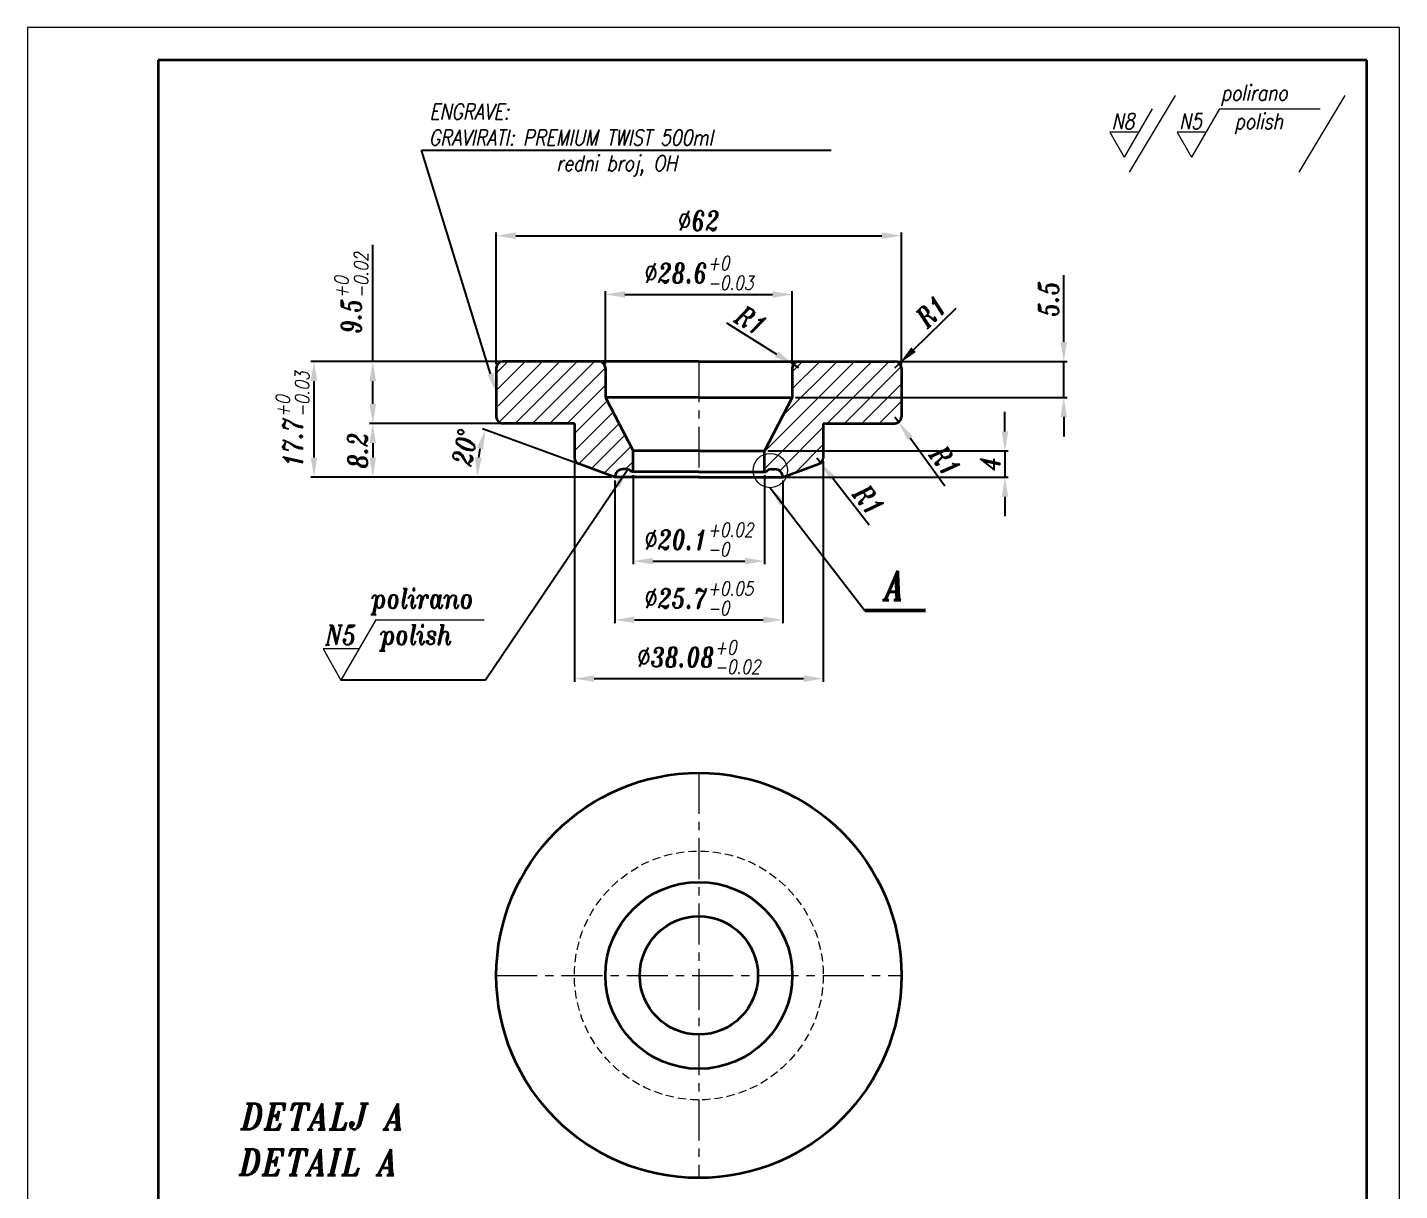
# Model space of a CAD drawing. Extents: x 21 to 265, y 27 to 324.
# Drawn here: x 55.3 to 265.3, y 146.3 to 324.3 of the extents above; entities that cross this region are included whole.
import ezdxf
from ezdxf import colors
from ezdxf.entities.mleader import LeaderData, LeaderLine
from ezdxf.math import Vec2, Vec3

# ---------------------------------------------------------------- set-up
doc = ezdxf.new("R2010")
doc.units = 0
doc.header["$LTSCALE"] = 5
doc.header["$MEASUREMENT"] = 0
doc.linetypes.add('CENTER', pattern=[2, 1.25, -0.25, 0.25, -0.25])
doc.linetypes.add('HIDDEN', pattern=[0.375, 0.25, -0.125])
doc.layers.get('0').update_dxf_attribs({"linetype": 'CONTINUOUS', "lineweight": 15})
for name, color, linetype, lineweight in [('1', 1, 'CENTER', 15), ('2', 2, 'HIDDEN', 15), ('3', 3, 'CONTINUOUS', 35), ('4', 5, 'CONTINUOUS', 50), ('8', 252, 'CONTINUOUS', 15), ('ENGLISH', 197, 'CONTINUOUS', 18)]:
    doc.layers.add(name, color=color, linetype=linetype, lineweight=lineweight)
doc.styles.add('ITALICT', font='ITALICT.shx', dxfattribs={"width": 0.8, "height": 3})
doc.styles.get("Standard").update_dxf_attribs({"font": 'isocp.shx', "height": 3})
doc.dimstyles.new('ISO-25', dxfattribs={"dimtxt": 2.5, "dimasz": 2.5, "dimexe": 1.25, "dimexo": 0.625, "dimtad": 1, "dimtxsty": 'Standard', "dimcen": 2.5, "dimadec": 0, "dimazin": 0, "dimtfac": 1, "dimtmove": 0, "dimatfit": 3, "dimfxl": 1, "dimarcsym": 0})
doc.dimstyles.new('Stand', dxfattribs={"dimtxt": 3, "dimasz": 3, "dimexe": 0.5, "dimexo": 0.5, "dimgap": 0.8, "dimtad": 1, "dimdsep": 46, "dimtxsty": 'ITALICT', "dimcen": 0, "dimadec": 1, "dimazin": 2, "dimtfac": 1, "dimtmove": 0, "dimatfit": 3, "dimfxl": 1, "dimtolj": 1, "dimtzin": 0, "dimarcsym": 0})
doc.dimstyles.get("Standard").update_dxf_attribs({"dimtxt": 3, "dimasz": 3, "dimexe": 0.5, "dimexo": 0.5, "dimgap": 0.8, "dimtad": 1, "dimlfac": 0.1, "dimdsep": 46, "dimtxsty": 'ITALICT', "dimcen": 0, "dimadec": 1, "dimazin": 2, "dimtfac": 1, "dimtmove": 0, "dimatfit": 3, "dimfxl": 1, "dimtolj": 1, "dimtzin": 0, "dimarcsym": 0})

# ---------------------------------------------------------------- blocks, each defined once
blk = doc.blocks.new('*D6')
at = {"color": 0, "linetype": 'ByBlock', "lineweight": -2, "transparency": 16777216}
for p, q in [((143.71, 272.77), (143.71, 283.92)), ((172.31, 272.77), (172.31, 283.92)), ((146.71, 283.42), (169.31, 283.42))]:
    blk.add_line(p, q, dxfattribs=at)
at = {"color": 0, "transparency": 16777216}
for points in [[(146.71, 283.92), (146.71, 282.92), (143.71, 283.42)], [(169.31, 283.92), (169.31, 282.92), (172.31, 283.42)]]:
    blk.add_solid(points, dxfattribs=at)
at = {"color": 0, "transparency": 16777216, "insert": (158.01, 286.71), "char_height": 3, "attachment_point": 5, "style": 'ITALICT'}
blk.add_mtext('\\A1;%%C28.6{}{\\H0.71x;\\C3;\\S+0^ -0.03;}', dxfattribs=at)
blk = doc.blocks.new('*D7')
at = {"color": 0, "lineweight": -2, "transparency": 16777216}
for p, q in [((127.01, 272.77), (127.01, 292.92)), ((130.01, 292.42), (186.01, 292.42)), ((189.01, 272.67), (189.01, 292.92))]:
    blk.add_line(p, q, dxfattribs=at)
at = {"color": 0, "transparency": 16777216}
for points in [[(130.01, 292.92), (130.01, 291.92), (127.01, 292.42)], [(186.01, 292.92), (186.01, 291.92), (189.01, 292.42)]]:
    blk.add_solid(points, dxfattribs=at)
at = {"color": 0, "transparency": 16777216, "insert": (158.01, 294.72), "char_height": 3, "attachment_point": 5, "style": 'ITALICT'}
blk.add_mtext('\\A1;%%C62', dxfattribs=at)
blk = doc.blocks.new('*D5')
at = {"color": 0, "linetype": 'ByBlock', "lineweight": -2, "transparency": 16777216}
for p, q in [((138.97, 258.01), (138.97, 224.12)), ((177.05, 257.93), (177.05, 224.12)), ((141.97, 224.62), (174.05, 224.62))]:
    blk.add_line(p, q, dxfattribs=at)
at = {"color": 0, "transparency": 16777216}
for points in [[(141.97, 225.12), (141.97, 224.12), (138.97, 224.62)], [(174.05, 225.12), (174.05, 224.12), (177.05, 224.62)]]:
    blk.add_solid(points, dxfattribs=at)
at = {"color": 0, "transparency": 16777216, "insert": (158.01, 227.91), "char_height": 3, "attachment_point": 5, "style": 'ITALICT'}
blk.add_mtext('\\A1;%%C38.08{}{\\H0.71x;\\C3;\\S+0^ -0.02;}', dxfattribs=at)
blk = doc.blocks.new('*D10')
at = {"color": 0, "lineweight": -2, "transparency": 16777216}
for p, q in [((213.86, 276.17), (213.86, 286.37)), ((188.51, 273.17), (214.36, 273.17)), ((213.86, 267.67), (213.86, 273.17)), ((172.81, 267.67), (214.36, 267.67)), ((213.86, 264.67), (213.86, 261.67))]:
    blk.add_line(p, q, dxfattribs=at)
at = {"color": 0, "transparency": 16777216}
for points in [[(213.36, 276.17), (214.36, 276.17), (213.86, 273.17)], [(213.36, 264.67), (214.36, 264.67), (213.86, 267.67)]]:
    blk.add_solid(points, dxfattribs=at)
at = {"color": 0, "transparency": 16777216, "insert": (211.56, 282.77), "char_height": 3, "attachment_point": 5, "rotation": 90, "style": 'ITALICT'}
blk.add_mtext('\\A1;5.5', dxfattribs=at)
blk = doc.blocks.new('*D8')
at = {"color": 0, "lineweight": -2, "transparency": 16777216}
for p, q in [((162.24, 279.09), (169.92, 274.29)), ((173.31, 272.17), (172.47, 272.7))]:
    blk.add_line(p, q, dxfattribs=at)
at = {"color": 0, "transparency": 16777216}
blk.add_solid([(170.18, 274.72), (169.66, 273.87), (172.47, 272.7)], dxfattribs=at)
at = {"color": 0, "transparency": 16777216, "insert": (166.02, 279.43), "char_height": 3, "attachment_point": 5, "rotation": 328.0372, "style": 'ITALICT'}
blk.add_mtext('\\A1;R1', dxfattribs=at)
blk = doc.blocks.new('*D1')
at = {"color": 0, "lineweight": -2, "transparency": 16777216}
for p, q in [((127.51, 263.67), (107.61, 263.67)), ((108.11, 260.67), (108.11, 258.47)), ((144.66, 255.47), (107.61, 255.47))]:
    blk.add_line(p, q, dxfattribs=at)
at = {"color": 0, "transparency": 16777216}
for points in [[(107.61, 260.67), (108.61, 260.67), (108.11, 263.67)], [(107.61, 258.47), (108.61, 258.47), (108.11, 255.47)]]:
    blk.add_solid(points, dxfattribs=at)
at = {"color": 0, "transparency": 16777216, "insert": (105.81, 259.57), "char_height": 3, "attachment_point": 5, "rotation": 90, "style": 'ITALICT'}
blk.add_mtext('\\A1;8.2', dxfattribs=at)
blk = doc.blocks.new('*D9')
at = {"color": 0, "lineweight": -2, "transparency": 16777216}
for p, q in [((204.86, 262.47), (204.86, 265.47)), ((168.56, 259.47), (205.36, 259.47)), ((204.86, 259.47), (204.86, 255.47)), ((171.36, 255.47), (205.36, 255.47)), ((204.86, 252.47), (204.86, 249.47))]:
    blk.add_line(p, q, dxfattribs=at)
at = {"color": 0, "transparency": 16777216}
for points in [[(204.36, 262.47), (205.36, 262.47), (204.86, 259.47)], [(204.36, 252.47), (205.36, 252.47), (204.86, 255.47)]]:
    blk.add_solid(points, dxfattribs=at)
at = {"color": 0, "transparency": 16777216, "insert": (202.56, 257.47), "char_height": 3, "attachment_point": 5, "rotation": 90, "style": 'ITALICT'}
blk.add_mtext('\\A1;4', dxfattribs=at)
blk = doc.blocks.new('*D11')
at = {"color": 0, "linetype": 'ByBlock', "lineweight": -2, "transparency": 16777216}
for p, q in [((147.96, 255.77), (147.96, 242.12)), ((168.06, 255.77), (168.06, 242.12)), ((150.96, 242.62), (165.06, 242.62))]:
    blk.add_line(p, q, dxfattribs=at)
at = {"color": 0, "transparency": 16777216}
for points in [[(150.96, 243.12), (150.96, 242.12), (147.96, 242.62)], [(165.06, 243.12), (165.06, 242.12), (168.06, 242.62)]]:
    blk.add_solid(points, dxfattribs=at)
at = {"color": 0, "transparency": 16777216, "insert": (158.01, 245.91), "char_height": 3, "attachment_point": 5, "style": 'ITALICT'}
blk.add_mtext('\\A1;%%C20.1{}{\\H0.71x;\\C3;\\S+0.02^ -0;}', dxfattribs=at)
blk = doc.blocks.new('*D12')
at = {"color": 0, "linetype": 'ByBlock', "lineweight": -2, "transparency": 16777216}
for p, q in [((145.16, 254.97), (145.16, 233.12)), ((170.86, 254.97), (170.86, 233.12)), ((148.16, 233.62), (167.86, 233.62))]:
    blk.add_line(p, q, dxfattribs=at)
at = {"color": 0, "transparency": 16777216}
for points in [[(148.16, 234.12), (148.16, 233.12), (145.16, 233.62)], [(167.86, 234.12), (167.86, 233.12), (170.86, 233.62)]]:
    blk.add_solid(points, dxfattribs=at)
at = {"color": 0, "transparency": 16777216, "insert": (158.01, 236.91), "char_height": 3, "attachment_point": 5, "style": 'ITALICT'}
blk.add_mtext('\\A1;%%C25.7{}{\\H0.71x;\\C3;\\S+0.05^ -0;}', dxfattribs=at)
blk = doc.blocks.new('*D13')
at = {"color": 0, "lineweight": -2, "transparency": 16777216}
for p, q in [((197.35, 281.3), (190.87, 274.97)), ((188.01, 272.17), (188.73, 272.87))]:
    blk.add_line(p, q, dxfattribs=at)
at = {"color": 0, "transparency": 16777216}
blk.add_solid([(190.52, 275.33), (191.22, 274.61), (188.73, 272.87)], dxfattribs=at)
at = {"color": 0, "transparency": 16777216, "insert": (193.58, 280.83), "char_height": 3, "attachment_point": 5, "rotation": 44.3565, "style": 'ITALICT'}
blk.add_mtext('\\A1;R1', dxfattribs=at)
blk = doc.blocks.new('*D14')
at = {"color": 0, "linetype": 'ByBlock', "lineweight": -2, "transparency": 16777216}
for p, q in [((108.11, 273.17), (108.11, 291.04)), ((127.51, 273.17), (107.61, 273.17)), ((108.11, 266.67), (108.11, 270.17)), ((127.51, 263.67), (107.61, 263.67))]:
    blk.add_line(p, q, dxfattribs=at)
at = {"color": 0, "transparency": 16777216}
for points in [[(107.61, 270.17), (108.61, 270.17), (108.11, 273.17)], [(107.61, 266.67), (108.61, 266.67), (108.11, 263.67)]]:
    blk.add_solid(points, dxfattribs=at)
at = {"color": 0, "transparency": 16777216, "insert": (104.83, 283.61), "char_height": 3, "attachment_point": 5, "rotation": 90, "style": 'ITALICT'}
blk.add_mtext('\\A1;9.5{}{\\H0.71x;\\C3;\\S+0^ -0.02;}', dxfattribs=at)
blk = doc.blocks.new('*D15')
at = {"color": 0, "lineweight": -2, "transparency": 16777216}
for p, q in [((139.16, 257.66), (124.88, 262.86)), ((144.66, 255.47), (123.58, 255.47))]:
    blk.add_line(p, q, dxfattribs=at)
blk.add_arc((145.16, 255.47), 21.09, 168.1577, 171.8423, dxfattribs=at)
at = {"color": 0, "transparency": 16777216}
for points in [[(124.04, 259.94), (125.01, 259.67), (125.35, 262.69)], [(124.79, 258.43), (123.79, 258.5), (124.08, 255.47)]]:
    blk.add_solid(points, dxfattribs=at)
at = {"color": 0, "transparency": 16777216, "insert": (122.22, 260.03), "char_height": 3, "attachment_point": 5, "rotation": 78.7677, "style": 'ITALICT'}
blk.add_mtext('\\A1;20°', dxfattribs=at)
blk = doc.blocks.new('*D20')
at = {"color": 0, "lineweight": -2, "transparency": 16777216}
for p, q in [((188.01, 264.67), (188.6, 263.86)), ((195.66, 254.09), (190.36, 261.43))]:
    blk.add_line(p, q, dxfattribs=at)
at = {"color": 0, "transparency": 16777216}
blk.add_solid([(190.76, 261.73), (189.95, 261.14), (188.6, 263.86)], dxfattribs=at)
at = {"color": 0, "transparency": 16777216, "insert": (195.75, 257.89), "char_height": 3, "attachment_point": 5, "rotation": 305.8567, "style": 'ITALICT'}
blk.add_mtext('\\A1;R1', dxfattribs=at)
blk = doc.blocks.new('*D21')
at = {"color": 0, "lineweight": -2, "transparency": 16777216}
for p, q in [((176.05, 258.43), (176.67, 257.64)), ((184.07, 248.12), (178.51, 255.27))]:
    blk.add_line(p, q, dxfattribs=at)
at = {"color": 0, "transparency": 16777216}
blk.add_solid([(178.9, 255.58), (178.11, 254.96), (176.67, 257.64)], dxfattribs=at)
at = {"color": 0, "transparency": 16777216, "insert": (184.03, 251.92), "char_height": 3, "attachment_point": 5, "rotation": 307.8728, "style": 'ITALICT'}
blk.add_mtext('\\A1;R1', dxfattribs=at)
blk = doc.blocks.new('A$C1A7826C2')
for p, q in [((7.04, 11.72), (0, 0)), ((33, 11.72), (25.96, 0)), ((3.49, 9.67), (-0.77, 2.29)), ((13.81, 9.67), (9.55, 2.29)), ((13.81, 9.67), (29.24, 9.67)), ((-2.96, 6.1), (-0.77, 2.29)), ((1.43, 6.1), (-2.96, 6.1)), ((7.36, 6.1), (9.55, 2.29)), ((11.75, 6.1), (7.36, 6.1))]:
    blk.add_line(p, q)
at = {"style": 'ITALICT', "width": 0.8}
for s, p in [('polirano', (14.04, 10.94)), ('N8', (-2.66, 6.59)), ('N5', (7.66, 6.59))]:
    blk.add_text(s, height=2.4, dxfattribs=at).set_placement(p)
at = {"layer": 'ENGLISH', "style": 'ITALICT', "width": 0.8}
blk.add_text('polish', height=2.4, dxfattribs=at).set_placement((16.13, 6.59))
blk = doc.blocks.new('A$C06FE1C3C')
for p, q in [((-9.22, 5.32), (-9.22, 21.93)), ((-9.22, 5.32), (0, 0)), ((-4.76, 2.75), (-4.76, -2.75)), ((-4.76, -2.75), (0, 0))]:
    blk.add_line(p, q)
at = {"style": 'ITALICT', "width": 0.8}
for s, p in [('polirano', (-11.02, 4.68)), ('N5', (-5.38, -2.36))]:
    blk.add_text(s, height=3, rotation=90, dxfattribs=at).set_placement(p)
at = {"layer": 'ENGLISH', "style": 'ITALICT', "width": 0.8}
blk.add_text('polish', height=3, rotation=90, dxfattribs=at).set_placement((-5.45, 6.02))
blk = doc.blocks.new('*D27')
at = {"color": 0, "linetype": 'ByBlock', "lineweight": -2, "transparency": 16777216}
for p, q in [((127.51, 273.17), (98.61, 273.17)), ((99.11, 270.17), (99.11, 258.47)), ((144.66, 255.47), (98.61, 255.47))]:
    blk.add_line(p, q, dxfattribs=at)
at = {"color": 0, "transparency": 16777216}
for points in [[(98.61, 270.17), (99.61, 270.17), (99.11, 273.17)], [(98.61, 258.47), (99.61, 258.47), (99.11, 255.47)]]:
    blk.add_solid(points, dxfattribs=at)
at = {"color": 0, "transparency": 16777216, "insert": (95.83, 264.32), "char_height": 3, "attachment_point": 5, "rotation": 90, "style": 'ITALICT'}
blk.add_mtext('\\A1;17.7{}{\\H0.71x;\\C3;\\S+0^ -0.03;}', dxfattribs=at)

msp = doc.modelspace()

# ---------------------------------------------------------------- hatches: boundary and pattern name
at = {"layer": '8'}
h = msp.add_hatch(dxfattribs=at)
h.set_pattern_fill('ANSI31', color=256, scale=15)
h.set_pattern_definition([(45, (127.0138, 255.4749), (-1.325825, 1.325825), [])])
h.paths.add_polyline_path([(189.014, 272.175, 0.4142136), (188.014, 273.175), (173.314, 273.175, 0.4142136), (172.314, 272.175), (172.314, 267.675), (168.064, 259.475), (168.064, 258.945, -0.5181967), (171.564, 256.475, -0.0766361), (171.442, 255.685), (176.396, 257.488, 0.3152988), (177.054, 258.428), (177.054, 263.675), (188.014, 263.675, 0.4142136), (189.014, 264.675)])
h.paths.add_polyline_path([(168.064, 258.945), (168.064, 256.275), (168.314, 256.275, -0.236068), (169.114, 256.675), (169.664, 256.675, -0.4142136), (170.864, 255.475), (171.442, 255.685, 0.0766361), (171.564, 256.475, 0.5181967)])
h.paths.add_polyline_path([(143.714, 267.675), (143.714, 272.175, 0.4142136), (142.714, 273.175), (128.014, 273.175, 0.4142136), (127.014, 272.175), (127.014, 264.675, 0.4142136), (128.014, 263.675), (138.974, 263.675), (138.974, 258.428, 0.3152988), (139.632, 257.488), (145.164, 255.475, -0.4142136), (146.364, 256.675), (146.914, 256.675, -0.236068), (147.714, 256.275), (147.964, 256.275), (147.964, 259.475)])

# ---------------------------------------------------------------- linework, layer by layer
for p, q in [((265.257, 324.293), (55.257, 324.293)), ((55.257, 324.293), (55.257, 27.293)), ((265.257, 27.293), (265.257, 324.293))]:
    msp.add_line(p, q)
msp.add_circle((168.942, 256.475), 2.622)
at = {"layer": '1'}
for p, q in [((158.014, 273.175), (158.014, 255.475)), ((158.014, 210.198), (158.014, 148.198)), ((127.014, 179.198), (189.014, 179.198))]:
    msp.add_line(p, q, dxfattribs=at)
at = {"layer": '2'}
msp.add_circle((158.014, 179.198), 19.04, dxfattribs=at)
at = {"layer": '3'}
for p, q in [((75.257, 319.293), (75.257, 32.293)), ((260.257, 319.293), (75.257, 319.293)), ((260.257, 32.293), (260.257, 319.293)), ((158.014, 273.175), (128.014, 273.175)), ((158.014, 273.175), (188.014, 273.175)), ((127.014, 272.175), (127.014, 264.675)), ((143.714, 272.175), (143.714, 267.675)), ((172.314, 272.175), (172.314, 267.675)), ((189.014, 272.175), (189.014, 264.675)), ((158.014, 267.675), (143.714, 267.675)), ((143.714, 267.675), (147.964, 259.475)), ((158.014, 267.675), (172.314, 267.675)), ((172.314, 267.675), (168.064, 259.475)), ((138.974, 263.675), (128.014, 263.675)), ((138.974, 263.675), (138.974, 258.428)), ((177.054, 263.675), (177.054, 258.428)), ((177.054, 263.675), (188.014, 263.675)), ((158.014, 259.475), (147.964, 259.475)), ((147.964, 256.275), (147.964, 259.475)), ((158.014, 259.475), (168.064, 259.475)), ((168.064, 256.275), (168.064, 259.475)), ((145.164, 255.475), (139.632, 257.488)), ((146.914, 256.675), (146.364, 256.675)), ((158.014, 256.275), (147.714, 256.275)), ((158.014, 256.275), (168.314, 256.275)), ((169.114, 256.675), (169.664, 256.675)), ((170.864, 255.475), (176.396, 257.488)), ((158.014, 255.475), (145.164, 255.475)), ((158.014, 255.475), (170.864, 255.475))]:
    msp.add_line(p, q, dxfattribs=at)
for radius in [31, 14.3, 9.05]:
    msp.add_circle((158.014, 179.198), radius, dxfattribs=at)
for centre, radius, start, end in [((128.014, 272.175), 1, 90, 180), ((142.714, 272.175), 1, 0, 90), ((173.314, 272.175), 1, 90, 180), ((188.014, 272.175), 1, 0, 90), ((128.014, 264.675), 1, 180, 270), ((188.014, 264.675), 1, 270, 0), ((139.974, 258.428), 1, 180, 250), ((176.054, 258.428), 1, 290, 360), ((146.364, 255.475), 1.2, 90, 180), ((146.914, 255.675), 1, 36.8699, 90), ((169.114, 255.675), 1, 90, 143.1301), ((169.664, 255.475), 1.2, 0, 90)]:
    msp.add_arc(centre, radius, start, end, dxfattribs=at)
at = {"layer": '4'}
msp.add_line((183.405, 235.073), (192.687, 235.073), dxfattribs=at)

# ---------------------------------------------------------------- block references
msp.add_blockref('A$C1A7826C2', (223.883, 302.149))
at = {"rotation": 270}
msp.add_blockref('A$C06FE1C3C', (103.244, 224.405), dxfattribs=at)

# ---------------------------------------------------------------- texts
at = {"style": 'ITALICT', "width": 0.8}
for s, height, p in [('GRAVIRATI: PREMIUM TWIST 500ml', 2.4, (116.711, 306.243)), ('redni broj, OH', 2.4, (136.229, 302.312)), ('A', 4.5, (186.454, 236.617))]:
    msp.add_text(s, height=height, dxfattribs=at).set_placement(p)
at = {"linetype": 'Continuous', "style": 'ITALICT', "width": 0.9}
msp.add_text('DETALJ A', height=4, dxfattribs=at).set_placement((87.881, 155.62))
at = {"layer": 'ENGLISH', "style": 'ITALICT', "width": 0.8}
msp.add_text('ENGRAVE:', height=2.4, dxfattribs=at).set_placement((116.798, 310.214))
at = {"layer": 'ENGLISH', "linetype": 'Continuous', "style": 'ITALICT', "width": 0.9}
msp.add_text('DETAIL A', height=4, dxfattribs=at).set_placement((87.593, 148.63))

# ---------------------------------------------------------------- dimensions: what is measured, and where the dimension line sits
for base, p1, p2, text, dimstyle, override, picture, middle in [((189.014, 292.422), (127.014, 272.275), (189.014, 272.175), '%%C<>', 'Stand', {"dimtxt": 3, "dimasz": 3, "dimexe": 0.5, "dimexo": 0.5, "dimgap": 0.8, "dimtad": 1, "dimtih": 0, "dimtoh": 0, "dimdec": 2, "dimzin": 8, "dimtxsty": 'ITALICT', "dimcen": 0, "dimaunit": 1, "dimtdec": 2, "dimtofl": 1, "dimtmove": 0, "dimtvp": 13.888889, "dimtzin": 8}, '*D7', (158.014, 292.422)), ((177.054, 224.623), (138.974, 258.508), (177.054, 258.428), '<>{}{\\H0.71x;\\C3;\\S+0^ -0.02;}', 'Standard', {"dimlfac": 1, "dimpost": '%%C<>', "dimtp": 0, "dimtm": 0.02, "dimtdec": 2, "dimfxl": 1.5, "dimtzin": 8, "dimarcsym": 1}, '*D5', (158.014, 224.623)), ((168.064, 242.623), (147.964, 256.275), (168.064, 256.275), '<>{}{\\H0.71x;\\C3;\\S+0.02^ -0;}', 'Standard', {"dimlfac": 1, "dimpost": '%%C<>', "dimtp": 0.02, "dimtm": 0, "dimtdec": 2, "dimfxl": 1.5, "dimtzin": 8, "dimarcsym": 1}, '*D11', (158.014, 242.623)), ((170.864, 233.623), (145.164, 255.475), (170.864, 255.475), '<>{}{\\H0.71x;\\C3;\\S+0.05^ -0;}', 'Standard', {"dimlfac": 1, "dimpost": '%%C<>', "dimtp": 0.05, "dimtm": 0, "dimtdec": 2, "dimfxl": 1.5, "dimtzin": 8, "dimarcsym": 1}, '*D12', (158.014, 233.623))]:
    dim = msp.add_linear_dim(base=base, p1=p1, p2=p2, text=text, dimstyle=dimstyle, override=override)
    dim.commit()
    dim.dimension.update_dxf_attribs({"geometry": picture, "text_midpoint": middle, "dimtype": 160})
dim = msp.add_linear_dim(base=(108.11, 273.175), p1=(128.014, 263.675), p2=(128.014, 273.175), angle=90, text='<>{}{\\H0.71x;\\C3;\\S+0^ -0.02;}', dimstyle='Standard', override={"dimlfac": 1, "dimpost": '<>', "dimtm": 0.02, "dimtmove": 0, "dimfxl": 1.5, "dimtzin": 8, "dimarcsym": 1})
dim.commit()
dim.dimension.update_dxf_attribs({"geometry": '*D14', "text_midpoint": (104.825, 283.605)})
dim = msp.add_linear_dim(base=(172.314, 283.422), p1=(143.714, 272.275), p2=(172.314, 272.275), text='<>{}{\\H0.71x;\\C3;\\S+0^ -0.03;}', dimstyle='Standard', override={"dimlfac": 1, "dimpost": '%%C<>', "dimtp": 0, "dimtm": 0.03, "dimtdec": 2, "dimfxl": 1.5, "dimtzin": 8, "dimarcsym": 1})
dim.commit()
dim.dimension.update_dxf_attribs({"geometry": '*D6', "text_midpoint": (158.014, 286.707)})
dim = msp.add_linear_dim(base=(213.856, 273.175), p1=(172.314, 267.675), p2=(188.014, 273.175), angle=90, dimstyle='Stand', override={"dimtxt": 3, "dimasz": 3, "dimexe": 0.5, "dimexo": 0.5, "dimgap": 0.8, "dimtad": 1, "dimtih": 0, "dimtoh": 0, "dimdec": 2, "dimzin": 8, "dimtxsty": 'ITALICT', "dimcen": 0, "dimaunit": 1, "dimtdec": 2, "dimtofl": 1, "dimtmove": 0, "dimtvp": 13.888889, "dimtzin": 8})
dim.commit()
dim.dimension.update_dxf_attribs({"geometry": '*D10', "text_midpoint": (213.856, 282.775), "dimtype": 160})
for center, mpoint, picture, middle in [((188.014, 272.175), (188.729, 272.874), '*D13', (193.576, 280.831)), ((173.314, 272.175), (172.465, 272.704), '*D8', (166.023, 279.435))]:
    dim = msp.add_radius_dim(center=center, mpoint=mpoint, dimstyle='Stand', override={"dimtxt": 3, "dimasz": 3, "dimexe": 0.5, "dimexo": 0.5, "dimgap": 0.8, "dimtad": 1, "dimtih": 0, "dimtoh": 0, "dimdec": 2, "dimzin": 8, "dimtxsty": 'ITALICT', "dimcen": 0, "dimaunit": 1, "dimtdec": 2, "dimtofl": 1, "dimtvp": 13.888889, "dimtzin": 8})
    dim.commit()
    dim.dimension.update_dxf_attribs({"geometry": picture, "text_midpoint": middle})
dim = msp.add_linear_dim(base=(99.11, 255.475), p1=(128.014, 273.175), p2=(145.164, 255.475), angle=90, text='<>{}{\\H0.71x;\\C3;\\S+0^ -0.03;}', dimstyle='Standard', override={"dimlfac": 1, "dimpost": '<>', "dimtp": 0, "dimtm": 0.03, "dimtdec": 2, "dimtmove": 0, "dimfxl": 1.5, "dimtzin": 8, "dimarcsym": 1})
dim.commit()
dim.dimension.update_dxf_attribs({"geometry": '*D27', "text_midpoint": (99.11, 264.325), "dimtype": 160})
for base, p1, p2, picture, middle in [((204.856, 255.475), (168.064, 259.475), (170.864, 255.475), '*D9', (202.556, 257.475)), ((108.11, 255.475), (128.014, 263.675), (145.164, 255.475), '*D1', (105.81, 259.575))]:
    dim = msp.add_linear_dim(base=base, p1=p1, p2=p2, angle=90, dimstyle='Stand', override={"dimtxt": 3, "dimasz": 3, "dimexe": 0.5, "dimexo": 0.5, "dimgap": 0.8, "dimtad": 1, "dimtih": 0, "dimtoh": 0, "dimdec": 2, "dimzin": 8, "dimtxsty": 'ITALICT', "dimcen": 0, "dimaunit": 1, "dimtdec": 2, "dimtofl": 1, "dimtmove": 0, "dimtvp": 13.888889, "dimtzin": 8})
    dim.commit()
    dim.dimension.update_dxf_attribs({"geometry": picture, "text_midpoint": middle})
for center, mpoint, picture, middle in [((188.014, 264.675), (188.6, 263.864), '*D20', (195.752, 257.894)), ((176.054, 258.428), (176.668, 257.639), '*D21', (184.026, 251.924))]:
    dim = msp.add_radius_dim(center=center, mpoint=mpoint, dimstyle='Stand')
    dim.commit()
    dim.dimension.update_dxf_attribs({"geometry": picture, "text_midpoint": middle})
dim = msp.add_angular_dim_2l(base=(124.218, 257.923), line1=((145.164, 255.475), (139.632, 257.488)), line2=((158.014, 255.475), (145.164, 255.475)), dimstyle='Standard')
dim.commit()
dim.dimension.update_dxf_attribs({"geometry": '*D15', "text_midpoint": (124.479, 259.583), "dimtype": 162})

# ---------------------------------------------------------------- leaders
for points, dimstyle, override in [([(147.138, 256.649), (125.384, 224.405), (103.244, 224.405)], 'ISO-25', {"dimasz": 3, "dimgap": 0.6, "dimtad": 0}), ([(168.942, 253.853), (183.405, 235.073)], 'Standard', {"dimasz": 3, "dimgap": 0.8, "dimtad": 0})]:
    msp.add_leader(points, dimstyle=dimstyle, override=override)
ml = msp.add_multileader_mtext('Standard')
ml.set_content('', color=256)
ml.set_leader_properties()
ml.build(insert=Vec2(0, 0))
ml.multileader.update_dxf_attribs({"text_right_attachment_type": 6, "dogleg_length": 0.36, "arrow_head_size": 3})
ctx = ml.context
ctx.base_point, ctx.arrow_head_size, ctx.plane_origin = Vec3(176.263, 305.497), 3, Vec3(82.152, 253.504)
ctx.right_attachment = 6
notes = []
notes.append((ctx, [(0, (1, 1, 0), (115.587, 305.497), (1, 0), 60.676, [(0, [(127.014, 268.425)], 0, [])])]))
ctx.mtext.insert, ctx.mtext.text_direction, ctx.mtext.flow_direction, ctx.mtext.extrusion = Vec3(178.263, 307.497), Vec3(-1, 0), 5, Vec3(0, 0, -1)
for ctx, leaders in notes:
    for number, flags, end, landing, length, lines in leaders:
        leader = LeaderData()
        leader.index, (leader.has_last_leader_line, leader.has_dogleg_vector, leader.attachment_direction) = number, flags
        leader.last_leader_point, leader.dogleg_vector, leader.dogleg_length = Vec3(end), Vec3(landing), length
        for number, points, colour, breaks in lines:
            line = LeaderLine()
            line.index, line.vertices, line.color, line.breaks = number, Vec3.list(points), colors.encode_raw_color(colour), breaks
            leader.lines.append(line)
        ctx.leaders.append(leader)

doc.saveas('drawing.dxf')
